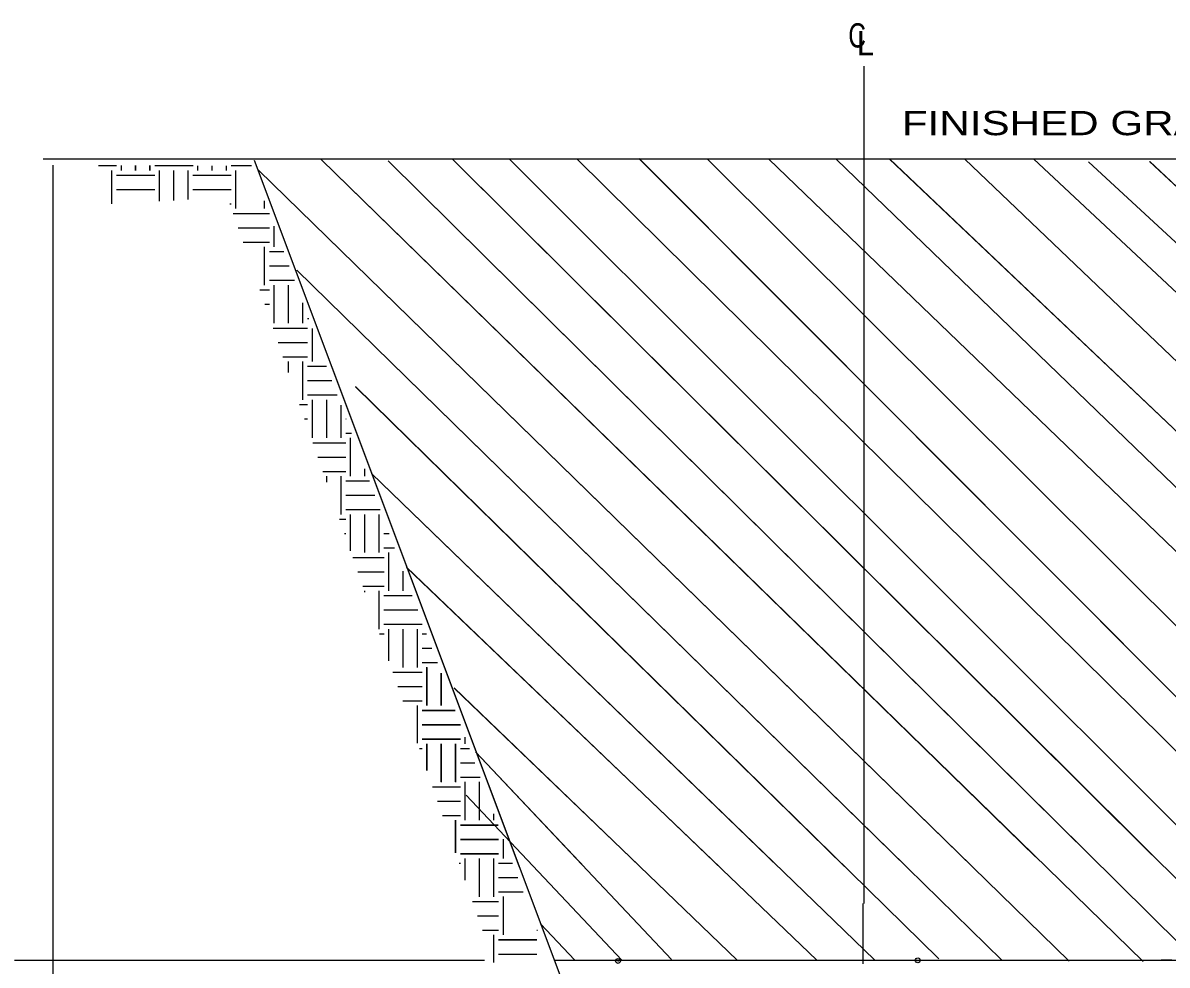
# Model space of a CAD drawing. Extents: x -67200 to 71086, y -57494 to 43666.
# Drawn here: x -13456 to 40885, y -1056 to 43666 of the extents above; entities that cross this region are included whole.
import ezdxf

# ---------------------------------------------------------------- set-up
doc = ezdxf.new("R2010")
doc.units = 0
doc.header["$LTSCALE"] = 460
doc.header["$PDMODE"] = 32
doc.header["$PDSIZE"] = 230
doc.layers.add('63', color=7, linetype='Continuous', lineweight=25)

msp = doc.modelspace()

# ---------------------------------------------------------------- linework, layer by layer
at = {"layer": '63'}
for p, q in [((26482, 41615.5), (26482, 1865.1)), ((-12488.2, 37209.4), (63978.1, 37209.4)), ((-12486.1, 37206.9), (63980.3, 37206.9)), ((-2472.2, 37154), (10117.1, 3606.1)), ((-2470, 37151.4), (12414.6, -2513)), ((706.9, 37176.6), (39742.6, -887.1)), ((709.1, 37174.1), (34639.2, 4088.7)), ((41562.8, -143.1), (3890.7, 37119.7)), ((37333.9, 4039.4), (3892.9, 37117.2)), ((42312.5, 2044.3), (6929.2, 37215)), ((40166.5, 4176.9), (6931.4, 37212.4)), ((9673.6, 37186.7), (42950.2, 3965.4)), ((9675.8, 37184.1), (42510.7, 4403.7)), ((43768.9, 6668.8), (12855.5, 37210.7)), ((43771.1, 6666.2), (12857.7, 37208.1)), ((15810.7, 37222.3), (44311.2, 8670.4)), ((15812.9, 37219.8), (44313.4, 8667.8)), ((45128.1, 11231.5), (19046.9, 37219.4)), ((45130.2, 11228.9), (19049.1, 37216.8)), ((21951, 37219.9), (46246.6, 13818.1)), ((21953.2, 37217.3), (46248.8, 13815.6)), ((46948.9, 16169.3), (25189.1, 37187.8)), ((46951.1, 16166.8), (25191.3, 37185.2)), ((27691.6, 37210.3), (47793.3, 18150)), ((27693.7, 37207.7), (47795.5, 18147.4)), ((48587.2, 20664.5), (31270.8, 37199.4)), ((48589.4, 20661.9), (31273, 37196.8)), ((34531.5, 37211.7), (49684, 23065.1)), ((34533.7, 37209.1), (49686.2, 23062.6)), ((50250.4, 24950.8), (37151.8, 37069.1)), ((50252.6, 24948.2), (37154, 37066.6)), ((40055, 37091.1), (50862.4, 26952.9)), ((40057.2, 37088.5), (50864.6, 26950.4)), ((-12041.3, 36906.5), (-12041.3, -25923.7)), ((-12039.1, 36903.9), (-12039.1, -25919.7)), ((-9872.5, 36894.3), (-9007.3, 36894.3)), ((-9870.3, 36891.8), (-9005.1, 36891.8)), ((-9234.1, 35074.4), (-9234.1, 36667.5)), ((-9231.9, 35071.8), (-9231.9, 36665)), ((-9007.3, 36440.7), (-7192.9, 36440.7)), ((-9005.1, 36438.2), (-7190.7, 36438.2)), ((-8780.5, 36667.5), (-8780.5, 36896.3)), ((-8778.3, 36665), (-8778.3, 36893.8)), ((-8100.1, 36667.5), (-8100.1, 36894.5)), ((-8097.9, 36665), (-8097.9, 36891.9)), ((-7419.7, 36667.5), (-7419.7, 36892.6)), ((-7417.5, 36665), (-7417.5, 36890.1)), ((-7192.9, 36894.3), (-5378.5, 36894.3)), ((-7190.7, 36891.8), (-5376.3, 36891.8)), ((-6966.1, 35204.5), (-6966.1, 36667.5)), ((-6963.9, 35201.9), (-6963.9, 36665)), ((-6285.7, 35243.6), (-6285.7, 36667.5)), ((-6283.5, 35241), (-6283.5, 36665)), ((-5605.3, 35282.6), (-5605.3, 36667.5)), ((-5603.1, 35280), (-5603.1, 36665)), ((-5378.5, 36440.7), (-3564.1, 36440.7)), ((-5376.3, 36438.2), (-3561.9, 36438.2)), ((-5151.7, 36667.5), (-5151.7, 36886.5)), ((-5149.5, 36665), (-5149.5, 36883.9)), ((-4471.3, 36667.5), (-4471.3, 36884.6)), ((-4469.1, 36665), (-4469.1, 36882)), ((-3790.9, 36667.5), (-3790.9, 36882.8)), ((-3788.7, 36665), (-3788.7, 36880.2)), ((-3564.1, 36894.3), (-2600.4, 36894.3)), ((-3561.9, 36891.8), (-2598.3, 36891.8)), ((-3337.3, 34853.1), (-3337.3, 36667.5)), ((-3335.1, 34850.6), (-3335.1, 36665)), ((36235.3, -870.1), (-2274.2, 36677.1)), ((31609.2, 3639.9), (-2272, 36674.5)), ((-9007.3, 35760.3), (-7192.9, 35760.3)), ((-9005.1, 35757.8), (-7190.7, 35757.8)), ((-5378.5, 35760.3), (-3564.1, 35760.3)), ((-5376.3, 35757.8), (-3561.9, 35757.8)), ((-3630, 35079.9), (-3564.1, 35079.9)), ((-3627.8, 35077.4), (-3561.9, 35077.4)), ((-1976.5, 34853.1), (-1976.5, 35226.8)), ((-1974.3, 34850.6), (-1974.3, 35224.3)), ((-3472.1, 34626.3), (-1751.8, 34626.3)), ((-3469.9, 34623.8), (-1749.7, 34623.8)), ((-3235.2, 33945.9), (-1749.7, 33945.9)), ((-3233, 33943.4), (-1747.5, 33943.4)), ((-1522.9, 33038.7), (-1522.9, 34014.5)), ((-1520.7, 33036.2), (-1520.7, 34012)), ((-2998.3, 33265.5), (-1749.7, 33265.5)), ((-2996.1, 33263), (-1747.5, 33263)), ((-1976.5, 31224.3), (-1976.5, 33038.7)), ((-1974.3, 31221.8), (-1974.3, 33036.2)), ((-1749.7, 32811.9), (-1073, 32811.9)), ((-1747.5, 32809.4), (-1070.8, 32809.4)), ((-1749.7, 32131.5), (-818.4, 32131.5)), ((-1747.5, 32129), (-816.2, 32129)), ((-448.9, 31925.8), (33031.3, -816.2)), ((-446.8, 31923.3), (28453.3, 3660.4)), ((-2208.7, 30997.5), (-1749.7, 30997.5)), ((-2206.5, 30995), (-1747.5, 30995)), ((-1749.7, 31451.1), (-563.8, 31451.1)), ((-1747.5, 31448.6), (-561.6, 31448.6)), ((-1522.9, 29409.9), (-1522.9, 31224.3)), ((-1520.7, 29407.4), (-1520.7, 31221.8)), ((-842.5, 29409.9), (-842.5, 31224.3)), ((-840.3, 29407.4), (-840.3, 31221.8)), ((-1971.8, 30317.1), (-1749.7, 30317.1)), ((-1969.6, 30314.6), (-1747.5, 30314.6)), ((-162.1, 29409.9), (-162.1, 30377.6)), ((-159.9, 29407.4), (-159.9, 30375)), ((64.7, 29636.7), (115.1, 29636.7)), ((66.9, 29634.2), (117.3, 29634.2)), ((-1576.9, 29183.1), (64.7, 29183.1)), ((-1574.8, 29180.6), (66.9, 29180.6)), ((291.5, 27595.5), (291.5, 29165.3)), ((293.7, 27593), (293.7, 29162.7)), ((-1340.1, 28502.7), (64.7, 28502.7)), ((-1337.9, 28500.2), (66.9, 28500.2)), ((-1103.2, 27822.3), (64.7, 27822.3)), ((-1101, 27819.8), (66.9, 27819.8)), ((-842.5, 27073.7), (-842.5, 27595.5)), ((-840.3, 27071.1), (-840.3, 27593)), ((-162.1, 25781.1), (-162.1, 27595.5)), ((-159.9, 25778.6), (-159.9, 27593)), ((64.7, 27368.7), (963.7, 27368.7)), ((66.9, 27366.2), (965.9, 27366.2)), ((64.7, 26688.3), (1218.3, 26688.3)), ((66.9, 26685.8), (1220.4, 26685.8)), ((2345.8, 26400.5), (30042.7, -764)), ((2348, 26397.9), (25563, 3629.1)), ((-313.5, 25554.3), (64.7, 25554.3)), ((-311.4, 25551.8), (66.9, 25551.8)), ((64.7, 26007.9), (1472.8, 26007.9)), ((66.9, 26005.4), (1475, 26005.4)), ((291.5, 23966.7), (291.5, 25781.1)), ((293.7, 23964.2), (293.7, 25778.6)), ((971.9, 23966.7), (971.9, 25781.1)), ((974.1, 23964.2), (974.1, 25778.6)), ((1652.3, 23966.7), (1652.3, 25528.4)), ((1654.5, 23964.2), (1654.5, 25525.8)), ((-76.6, 24873.9), (64.7, 24873.9)), ((-74.5, 24871.4), (66.9, 24871.4)), ((1879.1, 24873.9), (1897.1, 24873.9)), ((1881.3, 24871.4), (1899.3, 24871.4)), ((1879.1, 24193.5), (2151.7, 24193.5)), ((1881.3, 24191), (2153.9, 24191)), ((2105.9, 22152.3), (2105.9, 23966.7)), ((2108.1, 22149.8), (2108.1, 23964.2)), ((318.2, 23739.9), (1879.1, 23739.9)), ((320.3, 23737.4), (1881.3, 23737.4)), ((555.1, 23059.5), (1879.1, 23059.5)), ((557.2, 23057), (1881.3, 23057)), ((792, 22379.1), (1879.1, 22379.1)), ((794.1, 22376.6), (1881.3, 22376.6)), ((2786.3, 22152.3), (2786.3, 22497.6)), ((2788.5, 22149.8), (2788.5, 22495)), ((971.9, 21862.3), (971.9, 22152.3)), ((974.1, 21859.8), (974.1, 22149.8)), ((1652.3, 20337.9), (1652.3, 22152.3)), ((1654.5, 20335.4), (1654.5, 22149.8)), ((1879.1, 21925.5), (3000.3, 21925.5)), ((1881.3, 21923), (3002.5, 21923)), ((3095.2, 22277), (26980.3, -802.7)), ((3097.4, 22274.5), (22424.8, 3598.8)), ((1879.1, 21245.1), (3254.9, 21245.1)), ((1881.3, 21242.6), (3257.1, 21242.6)), ((1581.6, 20111.1), (1879.1, 20111.1)), ((1583.8, 20108.6), (1881.3, 20108.6)), ((1879.1, 20564.7), (3509.5, 20564.7)), ((1881.3, 20562.2), (3511.7, 20562.2)), ((2105.9, 18605.2), (2105.9, 20337.9)), ((2108.1, 18602.7), (2108.1, 20335.4)), ((2786.3, 18523.5), (2786.3, 20337.9)), ((2788.5, 18521), (2788.5, 20335.4)), ((3466.7, 18523.5), (3466.7, 20337.9)), ((3468.9, 18521), (3468.9, 20335.4)), ((1818.5, 19430.7), (1879.1, 19430.7)), ((1820.7, 19428.2), (1881.3, 19428.2)), ((3693.5, 19430.7), (3933.8, 19430.7)), ((3695.7, 19428.2), (3936, 19428.2)), ((3693.5, 18750.3), (4188.4, 18750.3)), ((3695.7, 18747.8), (4190.5, 18747.8)), ((3920.3, 16709.1), (3920.3, 18523.5)), ((3922.5, 16706.6), (3922.5, 18521)), ((2213.3, 18296.7), (3693.5, 18296.7)), ((2215.5, 18294.2), (3695.7, 18294.2)), ((2450.2, 17616.3), (3693.5, 17616.3)), ((2452.4, 17613.8), (3695.7, 17613.8)), ((4600.7, 16709.1), (4600.7, 17648.4)), ((4602.9, 16706.6), (4602.9, 17645.8)), ((4767, 17826.1), (24248.3, -816.2)), ((4769.2, 17823.5), (19641.5, 3591.8)), ((2687.1, 16935.9), (3693.5, 16935.9)), ((2689.2, 16933.4), (3695.7, 16933.4)), ((2786.3, 16651), (2786.3, 16709.1)), ((2788.5, 16648.4), (2788.5, 16706.6)), ((3466.7, 14894.7), (3466.7, 16709.1)), ((3468.9, 14892.2), (3468.9, 16706.6)), ((3693.5, 16482.3), (5037, 16482.3)), ((3695.7, 16479.8), (5039.1, 16479.8)), ((3693.5, 15801.9), (5291.5, 15801.9)), ((3695.7, 15799.4), (5293.7, 15799.4)), ((3693.5, 15121.5), (5507.9, 15121.5)), ((3695.7, 15119), (5510.1, 15119)), ((3920.3, 13393.9), (3920.3, 14894.7)), ((3922.5, 13391.3), (3922.5, 14892.2)), ((4600.7, 13080.3), (4600.7, 14894.7)), ((4602.9, 13077.8), (4602.9, 14892.2)), ((5281.1, 13080.3), (5281.1, 14894.7)), ((5283.3, 13077.8), (5283.3, 14892.2)), ((3476.7, 14667.9), (3693.5, 14667.9)), ((3478.9, 14665.4), (3695.7, 14665.4)), ((5507.9, 14667.9), (5715.8, 14667.9)), ((5510.1, 14665.4), (5718, 14665.4)), ((5507.9, 13987.5), (5970.4, 13987.5)), ((5510.1, 13985), (5972.6, 13985)), ((5507.9, 13307.1), (6225, 13307.1)), ((5510.1, 13304.6), (6227.2, 13304.6)), ((5734.7, 11265.9), (5734.7, 13080.3)), ((5736.9, 11263.4), (5736.9, 13077.8)), ((4108.4, 12853.5), (5507.9, 12853.5)), ((4110.6, 12851), (5510.1, 12851)), ((6415.1, 11265.9), (6415.1, 12799.1)), ((6417.3, 11263.4), (6417.3, 12796.6)), ((4345.3, 12173.1), (5507.9, 12173.1)), ((4347.5, 12170.6), (5510.1, 12170.6)), ((7023.4, 12098.3), (20469.3, -816.2)), ((7025.5, 12095.8), (15801.4, 3666.8)), ((4582.2, 11492.7), (5507.9, 11492.7)), ((4584.4, 11490.2), (5510.1, 11490.2)), ((5281.1, 9485.4), (5281.1, 11265.9)), ((5283.3, 9482.8), (5283.3, 11263.4)), ((5507.9, 11039.1), (7073.6, 11039.1)), ((5510.1, 11036.6), (7075.8, 11036.6)), ((5507.9, 10358.7), (7322.3, 10358.7)), ((5510.1, 10356.2), (7324.5, 10356.2)), ((5507.9, 9678.3), (7322.3, 9678.3)), ((5510.1, 9675.8), (7324.5, 9675.8)), ((5734.7, 8182.5), (5734.7, 9451.5)), ((5736.9, 8179.9), (5736.9, 9449)), ((6415.1, 7637.1), (6415.1, 9451.5)), ((6417.3, 7634.6), (6417.3, 9449)), ((7095.5, 7637.1), (7095.5, 9451.5)), ((7097.7, 7634.6), (7097.7, 9449)), ((7549.1, 9451.5), (7549.1, 9768.4)), ((7551.3, 9449), (7551.3, 9765.8)), ((5371.8, 9224.7), (5507.9, 9224.7)), ((5374, 9222.2), (5510.1, 9222.2)), ((7322.3, 9224.7), (7752.5, 9224.7)), ((7324.5, 9222.2), (7754.7, 9222.2)), ((8041.1, 9067.1), (17353.4, -795.8)), ((8043.2, 9064.5), (13223.9, 3577.6)), ((7322.3, 8544.3), (8007.1, 8544.3)), ((7324.5, 8541.8), (8009.2, 8541.8)), ((7322.3, 7863.9), (8261.7, 7863.9)), ((7324.5, 7861.4), (8263.8, 7861.4)), ((7549.1, 5822.7), (7549.1, 7637.1)), ((7551.3, 5820.2), (7551.3, 7634.6)), ((8229.5, 5822.7), (8229.5, 7637.1)), ((8231.7, 5820.2), (8231.7, 7634.6)), ((6003.5, 7410.3), (7322.3, 7410.3)), ((6005.7, 7407.8), (7324.5, 7407.8)), ((6240.4, 6729.9), (7322.3, 6729.9)), ((6242.6, 6727.4), (7324.5, 6727.4)), ((7596.7, 7011.2), (14987.2, -816.2)), ((6477.3, 6049.5), (7322.3, 6049.5)), ((6479.5, 6047), (7324.5, 6047)), ((8909.9, 5822.7), (8909.9, 6131.4)), ((8912.1, 5820.2), (8912.1, 6128.9)), ((7095.5, 4274), (7095.5, 5822.7)), ((7097.7, 4271.4), (7097.7, 5820.2)), ((7322.3, 5595.9), (9110.3, 5595.9)), ((7324.5, 5593.4), (9112.4, 5593.4)), ((7322.3, 4915.5), (9136.7, 4915.5)), ((7324.5, 4913), (9138.9, 4913)), ((9363.5, 4008.3), (9363.5, 4919.1)), ((9365.7, 4005.8), (9365.7, 4916.6)), ((7322.3, 4235.1), (9136.7, 4235.1)), ((7324.5, 4232.6), (9138.9, 4232.6)), ((7549.1, 2971.2), (7549.1, 4008.3)), ((7551.3, 2968.6), (7551.3, 4005.8)), ((8229.5, 2193.9), (8229.5, 4008.3)), ((8231.7, 2191.4), (8231.7, 4005.8)), ((8909.9, 2193.9), (8909.9, 4008.3)), ((8912.1, 2191.4), (8912.1, 4005.8)), ((7266.9, 3781.5), (7322.3, 3781.5)), ((7269.1, 3779), (7324.5, 3779)), ((9136.7, 3781.5), (9789.1, 3781.5)), ((9138.9, 3779), (9791.3, 3779)), ((9136.7, 3101.1), (10043.7, 3101.1)), ((9138.9, 3098.6), (10045.9, 3098.6)), ((9136.7, 2420.7), (10298.3, 2420.7)), ((9138.9, 2418.2), (10300.5, 2418.2)), ((9363.5, 379.5), (9363.5, 2193.9)), ((9365.7, 377), (9365.7, 2191.4)), ((7898.6, 1967.1), (9136.7, 1967.1)), ((7900.8, 1964.6), (9138.9, 1964.6)), ((26437.1, 1865.1), (26437.1, -1000.6)), ((26439.2, 1862.5), (26439.2, -1003.2)), ((8135.5, 1286.7), (9136.7, 1286.7)), ((8137.7, 1284.2), (9138.9, 1284.2)), ((8372.4, 606.3), (9136.7, 606.3)), ((8374.6, 603.8), (9138.9, 603.8)), ((10951.1, 606.3), (10977.2, 606.3)), ((10953.3, 603.8), (10979.4, 603.8)), ((11130.9, 904.4), (12755.5, -816.2)), ((8909.9, -937.4), (8909.9, 379.5)), ((8912.1, -939.9), (8912.1, 377)), ((9136.7, 152.7), (10951.1, 152.7)), ((9138.9, 150.2), (10953.3, 150.2)), ((9138.9, -530.2), (10953.3, -530.2)), ((-13848, -816.2), (8463.8, -816.2)), ((11777.8, -816.2), (41328.8, -816.2)), ((41101.7, -817.3), (40603.3, -817.3))]:
    msp.add_line(p, q, dxfattribs=at)
for p in [(14807.2, -857.1), (29041, -830.7)]:
    msp.add_point(p, dxfattribs=at)

# ---------------------------------------------------------------- texts
for s, width, p in [('C', 0.75, (25745.6, 42496.5)), ('L', 0.95, (26151.6, 42122.8)), ('FINISHED GRADE', 1.3, (28286.4, 38334.9))]:
    msp.add_text(s, height=1152, dxfattribs=dict(at, width=width)).set_placement(p)

doc.saveas('drawing.dxf')
